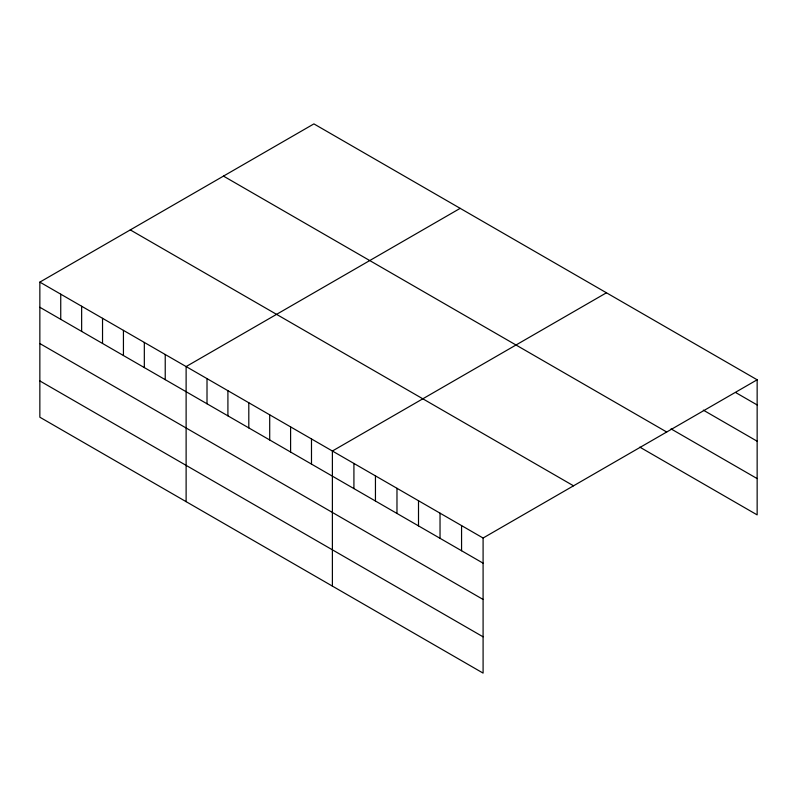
<?xml version="1.0" encoding="UTF-8"?>
<svg xmlns="http://www.w3.org/2000/svg" width="797" height="797" viewBox="0 0 797 797"><rect width="100%" height="100%" fill="white"/><g stroke="black" fill="none" stroke-linecap="round" stroke-linejoin="round"><path stroke-width="1.2" d="M39.85 282.118L483.092 538.025L483.092 673.106L39.85 417.21L39.85 282.118L313.908 123.894L757.15 379.79L757.15 514.882L639.822 447.137M460.178 208.346L186.119 366.57L186.119 501.652M606.447 292.788L332.389 451.012L332.389 586.104M483.092 538.025L757.15 379.79M735.621 392.513L757.15 404.946M703.333 410.146L757.15 441.219M671.034 428.886L757.15 478.598M223.469 176.107L666.71 432.014M130.29 229.905L573.531 485.811M39.85 307.273L483.092 563.17M39.85 343.547L483.092 599.454M39.85 380.926L483.092 636.823M461.563 525.592L461.563 550.737M440.034 513.168L440.034 538.314M418.505 500.735L418.505 525.881M396.976 488.302L396.976 513.457M375.447 475.879L375.447 501.024M353.918 463.446L353.918 488.591M311.488 438.958L311.488 464.103M290.596 426.893L290.596 452.038M269.705 414.829L269.705 439.974M248.803 402.764L248.803 427.909M227.912 390.699L227.912 415.845M207.011 378.635L207.011 403.78M165.228 354.506L165.228 379.651M144.327 342.441L144.327 367.586M123.435 330.376L123.435 355.522M102.534 318.312L102.534 343.457M81.643 306.247L81.643 331.393M60.741 294.183L60.741 319.338"/></g></svg>
